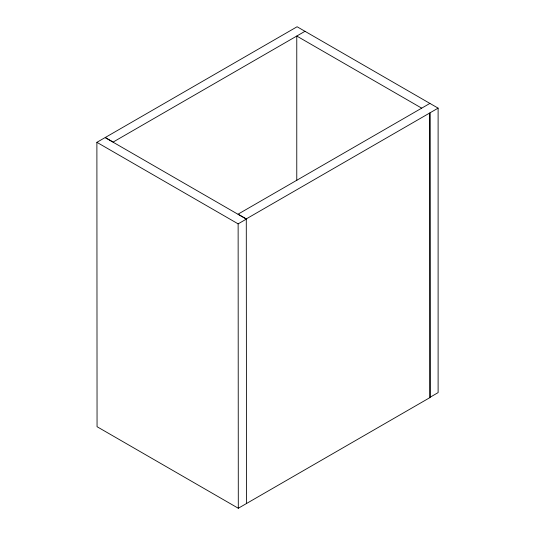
<?xml version="1.0" encoding="UTF-8"?>
<svg xmlns="http://www.w3.org/2000/svg" width="535" height="535" viewBox="0 0 535 535"><rect width="100%" height="100%" fill="white"/><g stroke="black" fill="none" stroke-linecap="round" stroke-linejoin="round"><path stroke-width="0.8" d="M238.302 508.25L238.135 223.864L246.347 219.109L105.101 137.582L96.888 142.323L97.056 426.703L238.302 508.25L430.127 397.485L429.906 112.885L438.111 108.137L438.111 392.616L429.906 397.358L429.906 112.885L246.287 218.895L238.075 214.154L429.906 103.415L438.111 108.137M304.977 31.304L113.152 142.049L105.268 137.502L297.099 26.75L429.906 103.415M421.694 108.157L296.771 36.046L296.771 180.636M96.888 142.323L238.135 223.864M246.287 218.895L246.515 503.495"/></g></svg>
